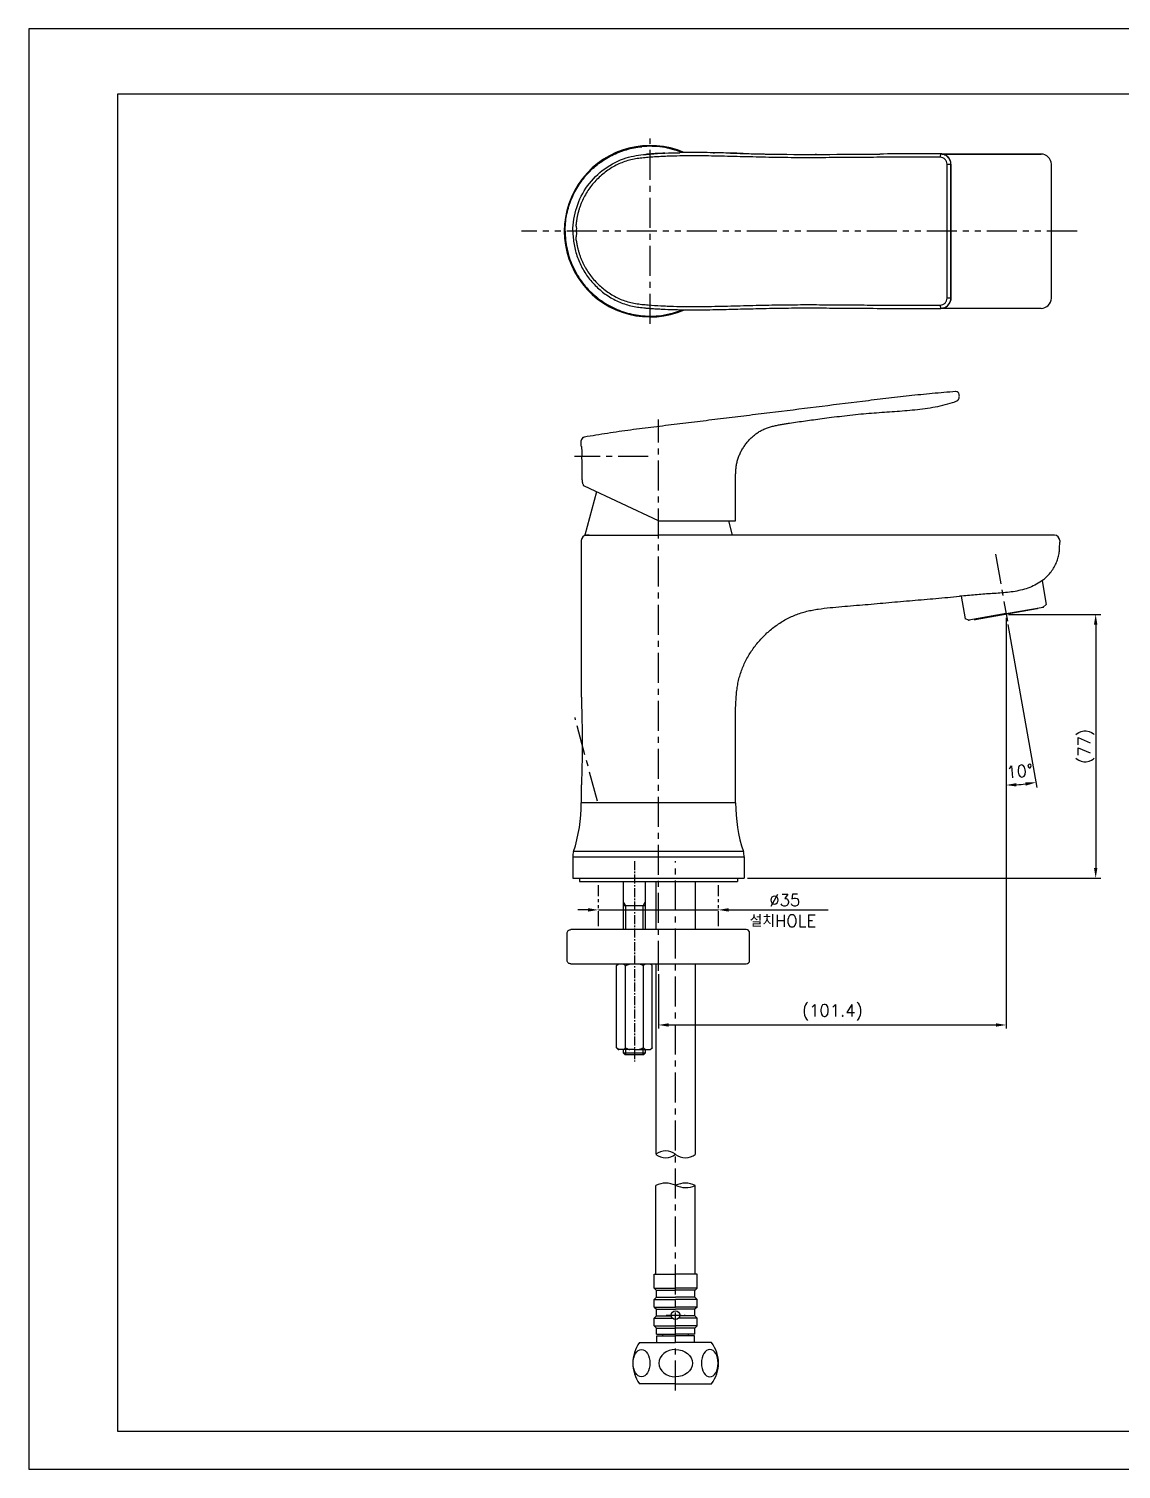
# Model space of a CAD drawing. Extents: x 39525 to 40119, y 15845 to 16265.
# Drawn here: x 39524.6 to 39843.2, y 15845 to 16265 of the extents above; entities that cross this region are included whole.
import ezdxf

# ---------------------------------------------------------------- set-up
doc = ezdxf.new("R2010")
doc.units = 0
doc.header["$LTSCALE"] = 7
doc.header["$MEASUREMENT"] = 0
for name, pattern in [('CENTER', [2, 1.25, -0.25, 0.25, -0.25]), ('CENTER2', [1.125, 0.75, -0.125, 0.125, -0.125]), ('PHANTOM', [2.5, 1.25, -0.25, 0.25, -0.25, 0.25, -0.25])]:
    doc.linetypes.add(name, pattern=pattern)
doc.layers.get('0').update_dxf_attribs({"color": 2, "linetype": 'CONTINUOUS'})
doc.layers.get('Defpoints').update_dxf_attribs({"linetype": 'CONTINUOUS'})
for name, color, linetype in [('08_ALL_FEATURES', 7, 'CONTINUOUS'), ('CENTER', 1, 'CENTER2'), ('CL', 1, 'CENTER'), ('D', 2, 'CONTINUOUS'), ('DIM', 2, 'CONTINUOUS'), ('DWG', 7, 'CONTINUOUS'), ('PH', 3, 'PHANTOM'), ('TXT', 4, 'CONTINUOUS')]:
    doc.layers.add(name, color=color, linetype=linetype)
doc.styles.add('GHS', font='romans', dxfattribs={"bigfont": 'ghs'})
doc.dimstyles.new('DIM_WS01', dxfattribs={"dimtxt": 3.5, "dimasz": 3, "dimexe": 1, "dimexo": 1, "dimgap": 1, "dimtad": 1, "dimdec": 4, "dimzin": 9, "dimdsep": 46, "dimtxsty": 'GHS', "dimcen": -2, "dimclrd": 256, "dimclre": 256, "dimclrt": 256, "dimadec": 4, "dimazin": 2, "dimtfac": 1, "dimtdec": 4, "dimtix": 1, "dimtmove": 0, "dimatfit": 1, "dimfxl": 0, "dimtolj": 1, "dimtzin": 0, "dimlwd": -1, "dimlwe": -1, "dimarcsym": 0})

# ---------------------------------------------------------------- blocks, each defined once
blk = doc.blocks.new('*D0')
at = {"layer": 'Defpoints', "color": 0}
for p in [(39809.62, 16094.28), (39708.24, 15990.35), (39809.62, 15974.54)]:
    blk.add_point(p, dxfattribs=at)
at = {"layer": 'DIM'}
for p, q in [((39809.62, 16093.28), (39809.62, 15973.54)), ((39708.24, 15989.35), (39708.24, 15973.54)), ((39711.24, 15974.54), (39806.62, 15974.54))]:
    blk.add_line(p, q, dxfattribs=at)
for points in [[(39711.24, 15975.04), (39711.24, 15974.04), (39708.24, 15974.54)], [(39806.62, 15975.04), (39806.62, 15974.04), (39809.62, 15974.54)]]:
    blk.add_solid(points, dxfattribs=at)
at = {"layer": 'DIM', "insert": (39758.93, 15978.21), "char_height": 3.5, "attachment_point": 5, "style": 'GHS'}
blk.add_mtext('\\A1;(101.4)', dxfattribs=at)

msp = doc.modelspace()

# ---------------------------------------------------------------- linework, layer by layer
at = {"color": 7, "linetype": 'Continuous'}
for p, q in [((39801.77162, 16228.49738), (39790.98739, 16228.49738)), ((39805.90817, 16228.49738), (39801.77162, 16228.49738)), ((39819.793, 16228.4974), (39805.90817, 16228.49738)), ((39822.793, 16186.49741), (39822.793, 16225.49739)), ((39794.97522, 16159.23297), (39794.87776, 16159.23094)), ((39795.94676, 16158.3075), (39795.94138, 16158.35136)), ((39794.72656, 16156.28939), (39794.77268, 16156.30507)), ((39685.73825, 16143.34962), (39685.73825, 16144.9409)), ((39686.65946, 16145.94236), (39686.56538, 16145.92585)), ((39686.65954, 16145.9419), (39686.56538, 16145.92585)), ((39708.23827, 16121.54959), (39730.73831, 16121.54962)), ((39685.73827, 16115.85015), (39685.73827, 16070.48681)), ((39688.07783, 16117.35015), (39687.23827, 16117.35015)), ((39823.73827, 16117.35015), (39708.23827, 16117.35015)), ((39825.23827, 16115.85015), (39825.23827, 16115.35991)), ((39685.73827, 16044.21349), (39685.73827, 16039.35015)), ((39683.23827, 16023.54009), (39683.23827, 16017.35015)), ((39683.23827, 16023.53855), (39685.73827, 16023.53762)), ((39733.23827, 16023.53855), (39733.23827, 16017.35015)), ((39683.23827, 16017.35015), (39708.23827, 16017.35015)), ((39685.23827, 16017.34955), (39685.23827, 16016.35033)), ((39685.23827, 16017.34955), (39685.98827, 16017.34955)), ((39685.23827, 16016.34955), (39731.23827, 16016.34955)), ((39704.3993, 16016.35016), (39704.3993, 16002.35019)), ((39708.23827, 16017.35015), (39733.23827, 16017.35015)), ((39731.23827, 16017.34955), (39731.23827, 16016.34955)), ((39701.2383, 16002.35019), (39682.67954, 16002.35019)), ((39733.83247, 16002.35019), (39701.2383, 16002.35019)), ((39681.64412, 15993.35019), (39681.64412, 16001.35019)), ((39734.83247, 15993.35019), (39734.83247, 16001.35019)), ((39682.67954, 15992.35019), (39701.2383, 15992.35019)), ((39701.2383, 15992.35019), (39733.83247, 15992.35019)), ((39704.3993, 15967.35019), (39704.3993, 15966.35014))]:
    msp.add_line(p, q, dxfattribs=at)
at = {"linetype": 'Continuous'}
msp.add_lwpolyline([(39524.64928, 15845.01461), (40118.64928, 15845.01461), (40118.64928, 16265.01461), (39524.64928, 16265.01461)], close=True, dxfattribs=at)
at = {"color": 7, "linetype": 'Continuous'}
msp.add_lwpolyline([(39686.53339, 16145.91971), (39686.4256, 16145.89077), (39686.30115, 16145.84031), (39686.285, 16145.83229)], dxfattribs=at)
for centre, radius, start, end in [((39705.793, 16205.9974), 25, 66.4646361, 293.584013), ((39705.78848, 16205.7604), 24.99041, 81.6318909, 95.5641763), ((39705.78069, 16205.95342), 24.80054, 67.7624838, 81.5492053), ((39819.793, 16225.4974), 3, 359.9999657, 90.0000562), ((39705.78883, 16206.02226), 24.78008, 275.6309903, 292.2880666), ((39819.793, 16186.49741), 3, 269.9999438, 0.0000167), ((39794.948, 16158.23292), 1.0004, 10.8268259, 88.44052), ((39794.95754, 16158.23413), 0.99079, 6.8428571, 10.8618271), ((39793.60912, 16159.50284), 3.40218, 289.9946895, 290.290266), ((39686.73921, 16144.94032), 1.00096, 100.0000813, 179.9668875), ((39687.23827, 16115.85015), 1.5, 90, 180), ((39823.73827, 16115.85015), 1.5, 0, 90), ((39639.48893, 16039.35016), 46.24933, 342.0299873, 359.9999412), ((39776.98766, 16039.35062), 46.24946, 180.000661, 197.9701029), ((39688.2692, 16023.53387), 5.03093, 162.0942073, 179.9291974), ((39728.20757, 16023.53339), 5.03086, 0.0586971, 17.9222873), ((39733.83247, 16001.35019), 1, 0, 90), ((39733.83247, 15993.35019), 1, 270, 0)]:
    msp.add_arc(centre, radius, start, end, dxfattribs=at)
for centre, start, end in [((39710.35962, 15933.13368), 52.0799529, 127.8063016), ((39710.35962, 15940.52397), 232.1936984, 307.9200471), ((39716.1133, 15940.52112), 232.1368256, 307.8631744)]:
    msp.add_arc(centre, 4.6841, start, end)
at = {"color": 2, "linetype": 'Continuous'}
for centre, radius, start, end in [((39710.38664, 15921.64048), 6.77475, 65.1070348, 115.3290204), ((39716.08995, 15921.64048), 6.77475, 64.6709796, 114.8929652), ((39716.13668, 15933.91935), 6.78385, 244.7070247, 294.8569201)]:
    msp.add_arc(centre, radius, start, end, dxfattribs=at)
at = {"color": 7, "linetype": 'Continuous'}
for points, knots in [([(39681.03668, 16205.99753), (39681.03761, 16207.51431), (39681.32194, 16210.55422), (39682.35916, 16214.22509), (39683.58046, 16217.00793), (39685.05415, 16219.66552), (39687.34619, 16222.71652), (39690.71747, 16225.80986), (39694.59892, 16228.23473), (39698.85711, 16229.90649), (39701.85571, 16230.48603), (39703.3654, 16230.633)], [0, 0, 0, 0, 0.124984295, 0.249965379, 0.31252305, 0.375079796, 0.500063288, 0.62504758, 0.750030491, 0.875012582, 1, 1, 1, 1]), ([(39681.03692, 16205.99707), (39681.03743, 16204.27966), (39681.39779, 16200.83511), (39682.7291, 16196.7181), (39684.28491, 16193.64739), (39685.68758, 16191.47668), (39687.30754, 16189.46326), (39689.1287, 16187.62988), (39691.13014, 16185.995), (39694.00844, 16184.10678), (39697.95499, 16182.32601), (39702.18806, 16181.39682), (39705.63303, 16181.20263), (39707.36102, 16181.27796), (39708.22028, 16181.36177)], [0, 0, 0, 0, 0.124841424, 0.249669691, 0.31217648, 0.37468197, 0.43718642, 0.499689674, 0.562192067, 0.624692344, 0.749534791, 0.874540562, 0.937242515, 1, 1, 1, 1]), ([(39794.8767, 16159.23039), (39792.6108, 16159.06774), (39788.08312, 16158.68356), (39781.30413, 16157.97961), (39774.53399, 16157.19592), (39765.51289, 16156.10308), (39754.24274, 16154.68655), (39742.96807, 16153.30655), (39733.94821, 16152.20359), (39727.18386, 16151.37195), (39720.41935, 16150.5416), (39713.65484, 16149.71116), (39706.89053, 16148.87972), (39700.12545, 16148.0525), (39693.38008, 16147.07526), (39688.89702, 16146.33489), (39686.65946, 16145.94236)], [0, 0, 0, 0, 0.062499328, 0.124999116, 0.187499203, 0.249999379, 0.374999784, 0.500000189, 0.562500397, 0.625000606, 0.687500814, 0.750001023, 0.812501232, 0.875001237, 0.937500542, 1, 1, 1, 1]), ([(39794.78892, 16156.31177), (39794.95797, 16156.37428), (39795.28777, 16156.52527), (39795.63661, 16156.82675), (39795.82557, 16157.13689), (39795.94894, 16157.47803), (39795.97404, 16157.75182), (39795.9727, 16157.93197)], [0, 0, 0, 0, 0.250011848, 0.499546699, 0.624869981, 0.750106094, 1, 1, 1, 1]), ([(39730.73831, 16121.54962), (39730.73831, 16122.55468), (39730.73511, 16124.59555), (39730.73971, 16127.15484), (39730.74508, 16129.19403), (39730.74503, 16130.62697), (39730.735, 16131.93008), (39730.72294, 16133.12564), (39730.72222, 16134.28093), (39730.74382, 16135.44561), (39730.81469, 16136.63037), (39730.96453, 16137.81533), (39731.21861, 16138.97855), (39731.57285, 16140.10968), (39732.0278, 16141.20297), (39732.57716, 16142.25369), (39733.20814, 16143.25966), (39733.90802, 16144.21958), (39734.67418, 16145.12665), (39735.50966, 16145.96948), (39736.41526, 16146.73619), (39737.38622, 16147.41776), (39738.41636, 16148.00535), (39739.49919, 16148.48881), (39740.61865, 16148.88113), (39741.76248, 16149.19733), (39742.92112, 16149.45296), (39744.08737, 16149.66616), (39745.25664, 16149.85725), (39746.81966, 16150.10044), (39748.77649, 16150.38483), (39751.1139, 16150.71204), (39753.49756, 16151.04291), (39756.03014, 16151.38644), (39758.79612, 16151.74731), (39761.77423, 16152.11382), (39764.87086, 16152.46416), (39767.99287, 16152.77792), (39771.07801, 16153.03197), (39774.10264, 16153.24401), (39778.06819, 16153.51156), (39783.02032, 16153.89681), (39788.94484, 16154.66631), (39792.84008, 16155.63305), (39794.72514, 16156.2889)], [0, 0, 0, 0, 0.034905667, 0.070879546, 0.088884292, 0.105727128, 0.120645475, 0.134142463, 0.14725091, 0.160767983, 0.174593456, 0.188452891, 0.202204787, 0.215888073, 0.229564059, 0.243274818, 0.257018718, 0.270768741, 0.284500568, 0.298216436, 0.31193646, 0.325655435, 0.339359678, 0.35305817, 0.366781126, 0.38051931, 0.394248697, 0.407975149, 0.421689824, 0.435395473, 0.462911517, 0.490363355, 0.51736576, 0.546489821, 0.579124977, 0.614242227, 0.650698736, 0.687355069, 0.723211375, 0.758203661, 0.792657392, 0.861251112, 0.930682552, 1, 1, 1, 1]), ([(39685.73825, 16143.34962), (39685.73818, 16143.34506), (39685.74225, 16143.32715), (39685.746, 16143.28671), (39685.75562, 16143.21998), (39685.76695, 16143.12735), (39685.78143, 16143.00979), (39685.80498, 16142.80654), (39685.83727, 16142.49992), (39685.87442, 16142.07676), (39685.90712, 16141.59136), (39685.93064, 16141.06101), (39685.93786, 16140.69428), (39685.93919, 16140.50662)], [0, 0, 0, 0, 0.004798482, 0.019109998, 0.042808869, 0.075648958, 0.117307832, 0.167392805, 0.290881485, 0.441618089, 0.614206297, 0.802600322, 1, 1, 1, 1]), ([(39824.33722, 16109.49879), (39824.4367, 16109.72681), (39824.61839, 16110.19089), (39824.83619, 16110.90579), (39824.99438, 16111.63623), (39825.09539, 16112.37647), (39825.15831, 16113.12087), (39825.20235, 16113.86676), (39825.23142, 16114.61319), (39825.23827, 16115.11103), (39825.23827, 16115.35991)], [0, 0, 0, 0, 0.124930867, 0.249990253, 0.374917975, 0.49981482, 0.624899865, 0.750003453, 0.875016002, 1, 1, 1, 1]), ([(39820.52566, 16104.39577), (39821.3512, 16105.06641), (39822.83277, 16106.64292), (39823.90746, 16108.5138), (39824.33708, 16109.49846)], [0, 0, 0, 0, 0.497500779, 1, 1, 1, 1]), ([(39820.52565, 16104.39585), (39820.4647, 16104.34631), (39819.83257, 16103.84246), (39818.53086, 16103.00019), (39816.51619, 16102.08633), (39814.39512, 16101.41562), (39812.21626, 16100.94768), (39810.01225, 16100.64261), (39807.8005, 16100.44983), (39805.58543, 16100.31648), (39803.36982, 16100.1884), (39801.15709, 16100.01799), (39798.94679, 16099.82159), (39797.35708, 16099.66996), (39796.5037, 16099.58826), (39796.38663, 16099.57706), (39796.2565, 16099.5646), (39796.12638, 16099.55215), (39795.99625, 16099.53971)], [0.0452517555, 0.0452517555, 0.0452517555, 0.0452517555, 0.0469109045, 0.0623265811, 0.0778555314, 0.0935331782, 0.1092504935, 0.1248982934, 0.1405258319, 0.156159281, 0.1717949737, 0.1874270324, 0.2030584347, 0.2186905055, 0.2211758938, 0.2211758938, 0.2211758938, 0.2239385043, 0.2239385043, 0.2239385043, 0.2239385043]), ([(39730.73827, 16039.35006), (39730.73827, 16040.49776), (39730.73707, 16042.79317), (39730.73546, 16046.23633), (39730.73973, 16049.67961), (39730.74809, 16053.123), (39730.74657, 16055.99257), (39730.73312, 16058.28824), (39730.71364, 16060.58443), (39730.69518, 16063.45674), (39730.72734, 16066.90486), (39730.84471, 16069.77679), (39731.07031, 16072.06023), (39731.32317, 16073.75619), (39731.67854, 16075.43205), (39732.15494, 16077.07899), (39732.74628, 16078.69183), (39733.6787, 16080.7902), (39735.09531, 16083.29705), (39737.1432, 16086.07821), (39739.50811, 16088.59665), (39742.15753, 16090.81625), (39744.57455, 16092.38735), (39746.61415, 16093.44898), (39748.18957, 16094.13958), (39749.8062, 16094.71676), (39751.45857, 16095.17608), (39753.13641, 16095.53799), (39755.40079, 16095.91685), (39758.25599, 16096.2429), (39761.6876, 16096.56091), (39765.11961, 16096.842), (39769.69529, 16097.21459), (39775.41211, 16097.72797), (39781.1301, 16098.23468), (39785.70498, 16098.62953), (39789.13637, 16098.92042), (39792.56738, 16099.21765), (39794.85347, 16099.43048), (39795.99625, 16099.53971)], [0, 0, 0, 0, 0.031252232, 0.062504621, 0.093758459, 0.125013932, 0.156269632, 0.17189741, 0.187526445, 0.218798276, 0.250110484, 0.281424013, 0.297022413, 0.312571014, 0.3280933, 0.343635042, 0.359215318, 0.374833191, 0.406123463, 0.437402816, 0.468666677, 0.499970821, 0.531302726, 0.54694312, 0.562544783, 0.578105048, 0.59364505, 0.60921092, 0.624823268, 0.656143768, 0.687432217, 0.718671236, 0.749909304, 0.812442196, 0.874966791, 0.906222669, 0.937480471, 0.968739822, 1, 1, 1, 1]), ([(39685.73827, 16070.48674), (39685.73758, 16070.48933), (39685.73978, 16070.46638), (39685.73882, 16070.45534), (39685.74098, 16070.41282), (39685.74222, 16070.36747), (39685.7443, 16070.30903), (39685.74731, 16070.21838), (39685.75158, 16070.09139), (39685.757, 16069.92775), (39685.76277, 16069.75216), (39685.76874, 16069.56828), (39685.77697, 16069.31219), (39685.78737, 16068.98275), (39685.79977, 16068.57933), (39685.81209, 16068.16773), (39685.82834, 16067.60864), (39685.84796, 16066.90114), (39685.87015, 16066.04474), (39685.89089, 16065.18088), (39685.91005, 16064.31179), (39685.92752, 16063.43884), (39685.94847, 16062.26961), (39685.96999, 16060.80346), (39685.98778, 16059.04027), (39685.99701, 16057.2738), (39685.9971, 16055.50632), (39685.9875, 16053.74029), (39685.97097, 16052.27087), (39685.95234, 16051.09867), (39685.93566, 16050.22368), (39685.91623, 16049.35319), (39685.89405, 16048.48921), (39685.8692, 16047.63501), (39685.84628, 16046.93152), (39685.82679, 16046.37828), (39685.81185, 16045.97421), (39685.79665, 16045.58171), (39685.78381, 16045.26412), (39685.77366, 16045.02043), (39685.76637, 16044.8488), (39685.75942, 16044.68797), (39685.75301, 16044.54176), (39685.74806, 16044.43121), (39685.74465, 16044.3542), (39685.74241, 16044.30721), (39685.74101, 16044.26912), (39685.73897, 16044.24081), (39685.73956, 16044.22357), (39685.73775, 16044.21551), (39685.73827, 16044.21356)], [0, 0, 0, 0, 0.000305846, 0.001189188, 0.002593942, 0.004445918, 0.006661237, 0.009166336, 0.014842172, 0.021141189, 0.027866351, 0.034894316, 0.042143857, 0.057115982, 0.072520548, 0.08821728, 0.104123434, 0.13637102, 0.169012721, 0.201918739, 0.235013319, 0.268248157, 0.301590388, 0.368508084, 0.435634288, 0.502878007, 0.570161238, 0.637399832, 0.704481773, 0.737912842, 0.771229432, 0.804384596, 0.837308316, 0.869889444, 0.901937127, 0.917658024, 0.933083791, 0.948095379, 0.962496608, 0.969367904, 0.975937963, 0.982107482, 0.987744086, 0.992644698, 0.994740185, 0.996544709, 0.998011988, 0.999097617, 0.999769392, 1, 1, 1, 1]), ([(39681.64412, 16001.35019), (39681.64412, 16001.48252), (39681.70016, 16001.75034), (39681.93573, 16002.08286), (39682.27956, 16002.30028), (39682.54709, 16002.35019), (39682.67954, 16002.35019)], [0, 0, 0, 0, 0.249892402, 0.499840444, 0.749880531, 1, 1, 1, 1]), ([(39682.67954, 15992.35019), (39682.54709, 15992.35019), (39682.27957, 15992.40011), (39681.93573, 15992.61752), (39681.70016, 15992.95004), (39681.64412, 15993.21786), (39681.64412, 15993.35019)], [0, 0, 0, 0, 0.25011585, 0.500153518, 0.750103711, 1, 1, 1, 1])]:
    msp.add_open_spline(points, degree=3, knots=knots, dxfattribs=at)
for points in [[(39790.9874, 16228.49738), (39800.58927, 16228.49737), (39810.19113, 16228.49739), (39819.793, 16228.4974)], [(39819.793, 16183.49741), (39810.15365, 16183.49742), (39800.5143, 16183.49743), (39790.87495, 16183.49743)], [(39795.9727, 16157.93197), (39795.97177, 16158.05689), (39795.96224, 16158.18187), (39795.94696, 16158.30585)]]:
    msp.add_open_spline(points, degree=3, dxfattribs=at)
at = {"layer": '08_ALL_FEATURES', "color": 0, "linetype": 'Continuous'}
for p, q in [((39720.66624, 16228.92568), (39720.5907, 16228.92626)), ((39724.57155, 16228.8721), (39724.20602, 16228.87885)), ((39724.20603, 16228.87885), (39724.57155, 16228.8721)), ((39704.61291, 16228.40676), (39704.56972, 16228.4029)), ((39705.13709, 16228.45156), (39705.05719, 16228.44497)), ((39737.48406, 16228.54485), (39737.92487, 16228.53458)), ((39754.36408, 16228.39018), (39753.91422, 16228.38928)), ((39790.52599, 16228.53092), (39790.5407, 16228.5309)), ((39791.67917, 16228.3017), (39791.69152, 16228.29948)), ((39791.69152, 16228.29948), (39791.69168, 16228.29941)), ((39793.50027, 16225.53112), (39793.51078, 16225.53112)), ((39793.52886, 16225.52925), (39793.51073, 16225.53112)), ((39793.52096, 16186.47524), (39793.52886, 16225.52925)), ((39793.50712, 16220.64919), (39793.52822, 16220.64651)), ((39684.11989, 16206.00273), (39683.29296, 16206.00272)), ((39704.53646, 16183.60567), (39704.58006, 16183.60175)), ((39717.31182, 16183.07268), (39717.47593, 16183.07204)), ((39720.65099, 16183.08177), (39720.69615, 16183.08218)), ((39720.65101, 16183.07984), (39720.69616, 16183.0802)), ((39790.52696, 16183.47509), (39790.5276, 16183.47509)), ((39793.52096, 16186.47529), (39793.50128, 16186.4749))]:
    msp.add_line(p, q, dxfattribs=at)
at = {"layer": '08_ALL_FEATURES', "color": 7, "linetype": 'Continuous'}
msp.add_line((39708.23827, 16121.54961), (39686.64513, 16131.6186), dxfattribs=at)
at = {"layer": '08_ALL_FEATURES', "color": 0, "linetype": 'Continuous'}
for points in [[(39791.69152, 16228.29948), (39791.4065, 16228.40188), (39790.88718, 16228.51038), (39790.54077, 16228.5309)], [(39793.52886, 16225.5292), (39793.47678, 16226.09054), (39793.22935, 16226.84284), (39792.79406, 16227.50319), (39792.20323, 16228.02417), (39791.69168, 16228.29941)], [(39790.5276, 16183.47509), (39791.21443, 16183.55561), (39791.87537, 16183.79643), (39792.46961, 16184.19131), (39792.94361, 16184.70136), (39793.29128, 16185.32253), (39793.48513, 16186.00818), (39793.52096, 16186.47529)]]:
    msp.add_lwpolyline(points, dxfattribs=at)
for centre, radius, start, end in [((39718.63774, 15998.53346), 230.40107, 89.5143342, 91.0475136), ((39717.86067, 15883.04038), 345.89668, 88.9488697, 89.535267), ((39714.94852, 15721.96309), 507.00035, 88.6887962, 88.9124428), ((39708.75081, 15453.84355), 775.1915, 88.48703746, 88.68430582), ((39710.99966, 16156.74084), 71.94996, 94.7375495, 95.0926461), ((39715.18675, 16104.6487), 124.21008, 93.6369364, 94.6407926), ((39716.12977, 16090.81089), 138.07986, 93.4954837, 93.6632166), ((39716.60606, 16082.68631), 146.21836, 92.5354923, 93.4876647), ((39757.13551, 17055.84439), 827.53291, 268.48890792, 268.63926747), ((39786.01665, 13565.26704), 2663.26806, 89.90298903, 90.28489822), ((39790.53851, 16225.59493), 2.93597, 82.7959078, 89.9571536), ((39790.53344, 16225.55584), 2.97539, 73.9460683, 82.7936246), ((39790.51637, 16225.58023), 2.95275, 74.6169624, 76.0784083), ((39790.50288, 16225.53468), 3.00025, 66.7291488, 74.5993711), ((39790.53712, 16225.56858), 2.96212, 67.3220919, 73.946179), ((39790.52871, 16225.55344), 2.97921, 54.3616256, 67.285196), ((39790.4911, 16225.5065), 3.03079, 60.3677926, 66.7349752), ((39790.49342, 16225.51077), 3.02592, 59.8278643, 60.3660331), ((39790.53588, 16225.56483), 2.96578, 49.3907958, 54.3459118), ((34027.67695, 16205.98774), 5764.75448, 359.806022452, 0.194281065), ((39790.58402, 16225.62308), 2.88128, 44.546036, 45.3971551), ((39711.49043, 16260.92921), 77.63563, 264.8933227, 265.5043666), ((39715.97729, 16318.0239), 134.90635, 265.505306, 267.5431869), ((39718.26152, 16444.96915), 261.89828, 269.8281354, 270.5227552), ((39718.58988, 16440.59231), 257.52072, 269.7521595, 270.4585844), ((39716.62116, 16592.10169), 409.03982, 270.5708083, 271.0465393), ((39717.87421, 16527.49059), 344.42196, 270.469447, 271.0344332), ((39707.12658, 17070.72727), 887.75928, 271.09501683, 271.49477523), ((39711.57258, 16852.16907), 669.16143, 271.07202929, 271.60238417), ((39790.50174, 16186.51202), 3.0388, 284.5091711, 288.022831), ((39790.51479, 16186.47612), 3.00063, 287.998011, 299.1233948), ((39790.55507, 16186.39824), 2.913, 299.1767403, 302.8763322), ((39790.52277, 16186.44495), 2.96976, 302.9104914, 314.4585766), ((39790.50887, 16186.45953), 2.9899, 314.4530462, 317.1023775), ((39790.51242, 16186.45601), 2.98491, 317.1054554, 329.7017841), ((39790.54039, 16186.43749), 2.95141, 329.738241, 331.5970063), ((39790.45042, 16186.48253), 3.05198, 331.6568328, 345.0314706), ((39790.43752, 16186.48682), 3.06555, 345.0162665, 345.718741)]:
    msp.add_arc(centre, radius, start, end, dxfattribs=at)
for points, knots in [([(39704.61301, 16228.40678), (39705.00594, 16228.44184), (39708.27656, 16228.70377), (39711.54773, 16228.84073), (39714.42565, 16228.89603)], [0, 0, 0, 0, 0.120304824, 1, 1, 1, 1]), ([(39683.29295, 16206.00272), (39683.29295, 16206.00281), (39683.29295, 16208.35773), (39684.03864, 16213.06753), (39687.28699, 16219.45204), (39692.34826, 16224.48597), (39698.37186, 16227.65322), (39702.65375, 16228.23196), (39704.61301, 16228.40678)], [0, 0, 0, 0, 0.00000785, 0.206919153, 0.413830456, 0.62074176, 0.827653063, 1, 1, 1, 1]), ([(39790.40669, 16227.54314), (39787.93719, 16227.55414), (39782.99861, 16227.57171), (39775.59114, 16227.56441), (39768.18456, 16227.52348), (39760.77847, 16227.46406), (39753.37243, 16227.41227), (39745.96603, 16227.42973), (39738.56087, 16227.56443), (39732.39105, 16227.72107), (39727.45512, 16227.84541), (39723.75287, 16227.92628), (39720.05006, 16227.97783), (39716.3468, 16227.9803), (39713.26105, 16227.92709), (39710.79366, 16227.84132), (39708.94416, 16227.75201), (39707.09578, 16227.64248), (39705.24875, 16227.51288), (39703.40424, 16227.34842), (39701.56803, 16227.10194), (39699.75245, 16226.72459), (39697.98067, 16226.17202), (39696.27357, 16225.44191), (39694.64376, 16224.55141), (39693.09617, 16223.52347), (39691.63654, 16222.37236), (39690.27634, 16221.10348), (39689.02847, 16219.72234), (39687.90489, 16218.2369), (39686.91404, 16216.65863), (39686.206, 16215.27562), (39685.77309, 16214.27866), (39685.54564, 16213.70059), (39685.38177, 16213.26437), (39685.22926, 16212.82395), (39685.08929, 16212.37939), (39684.9527, 16211.93376), (39684.84683, 16211.55997), (39684.77116, 16211.25852), (39684.71927, 16211.03127), (39684.66683, 16210.80414), (39684.59272, 16210.50236), (39684.50484, 16210.12359), (39684.438, 16209.6619), (39684.37294, 16209.27884), (39684.32878, 16208.9711), (39684.29853, 16208.73992), (39684.26906, 16208.50862), (39684.24457, 16208.27673), (39684.2241, 16208.04445), (39684.19901, 16207.85171), (39684.1834, 16207.69707), (39684.1778, 16207.58037), (39684.19347, 16207.46415), (39684.22735, 16207.35262), (39684.25999, 16207.24084), (39684.29651, 16207.08972), (39684.31633, 16206.89577), (39684.31792, 16206.66256), (39684.29889, 16206.42975), (39684.24151, 16206.20262), (39684.16603, 16206.06476), (39684.11989, 16206.00273)], [0, 0, 0, 0, 0.062453575, 0.124895777, 0.187332169, 0.2497662, 0.312199795, 0.374633279, 0.437066205, 0.49949981, 0.53071696, 0.561933942, 0.593150621, 0.62436732, 0.655584752, 0.671193841, 0.686802933, 0.702411552, 0.718019892, 0.7336278, 0.74923706, 0.764849062, 0.780466221, 0.796091301, 0.811725954, 0.827370052, 0.8430231, 0.858685384, 0.874357289, 0.890038307, 0.905728114, 0.921426138, 0.92927943, 0.933207111, 0.937135305, 0.941063425, 0.944992343, 0.948921317, 0.952850779, 0.954815634, 0.956780667, 0.958745617, 0.960710432, 0.964640395, 0.968571171, 0.972501888, 0.974467279, 0.976432786, 0.978398302, 0.980363821, 0.982329435, 0.984294982, 0.985277615, 0.986261158, 0.987241962, 0.988224479, 0.98920579, 0.990187817, 0.992151808, 0.994117444, 0.99608258, 0.998044953, 1, 1, 1, 1]), ([(39737.92487, 16228.53458), (39738.40946, 16228.52346), (39750.02684, 16228.27101), (39761.64238, 16228.44067), (39772.77384, 16228.50218)], [0, 0, 0, 0, 0.041712149, 1, 1, 1, 1]), ([(39790.45773, 16228.34933), (39790.43705, 16228.22791), (39790.41478, 16227.95871), (39790.40699, 16227.68941), (39790.40669, 16227.54314)], [0, 0, 0, 0, 0.457144064, 1, 1, 1, 1]), ([(39792.3983, 16225.53509), (39792.39916, 16225.79531), (39792.29015, 16226.32058), (39791.85001, 16226.98771), (39791.18807, 16227.43297), (39790.66524, 16227.54374), (39790.40669, 16227.54314)], [0, 0, 0, 0, 0.250498317, 0.501162994, 0.751114372, 1, 1, 1, 1]), ([(39790.48967, 16228.48295), (39790.4866, 16228.47469), (39790.47264, 16228.43099), (39790.46395, 16228.38583), (39790.45773, 16228.34933)], [0, 0, 0, 0, 0.192224427, 1, 1, 1, 1]), ([(39790.52599, 16228.53077), (39790.51889, 16228.53078), (39790.50129, 16228.51443), (39790.49438, 16228.49567), (39790.48967, 16228.48295)], [0, 0, 0, 0, 0.343581595, 1, 1, 1, 1]), ([(39792.3983, 16225.53509), (39792.52193, 16225.5351), (39792.76526, 16225.53486), (39793.09485, 16225.53442), (39793.33852, 16225.53265), (39793.46254, 16225.53239), (39793.50027, 16225.53112)], [0, 0, 0, 0, 0.336581111, 0.662443064, 0.8972301, 1, 1, 1, 1]), ([(39793.51078, 16225.53112), (39793.51134, 16225.96046), (39793.32618, 16226.82855), (39792.79129, 16227.53772), (39792.46629, 16227.81635)], [0, 0, 0, 0, 0.500729579, 1, 1, 1, 1]), ([(39793.50027, 16225.53112), (39793.50302, 16225.91908), (39793.34542, 16226.70139), (39792.90917, 16227.3682), (39792.63747, 16227.64424)], [0, 0, 0, 0, 0.500413824, 1, 1, 1, 1]), ([(39793.50168, 16186.47491), (39793.50077, 16189.32281), (39793.50201, 16195.01856), (39793.5009, 16206.41), (39793.50296, 16214.95353), (39793.50678, 16220.64921)], [0, 0, 0, 0, 0.250003887, 0.500003273, 1, 1, 1, 1]), ([(39683.29296, 16206.00272), (39683.29355, 16205.67883), (39683.30884, 16205.02962), (39683.39364, 16203.73251), (39683.60297, 16202.1182), (39684.022, 16200.21131), (39684.79823, 16197.731), (39686.16532, 16194.77156), (39688.39186, 16191.56385), (39690.68125, 16189.25427), (39692.71803, 16187.65976), (39694.33712, 16186.58875), (39696.04936, 16185.66236), (39697.84704, 16184.90387), (39699.70853, 16184.32845), (39701.60226, 16183.94599), (39703.49224, 16183.69589), (39704.75964, 16183.58405), (39705.39438, 16183.53454), (39705.40518, 16183.5337)], [0, 0, 0, 0, 0.027824387, 0.055765916, 0.111642443, 0.167476268, 0.223267835, 0.334677941, 0.445998574, 0.557071727, 0.612551586, 0.668020883, 0.723638148, 0.779549906, 0.835366871, 0.89071726, 0.94530851, 0.999069422, 1, 1, 1, 1]), ([(39684.11989, 16206.00273), (39684.21016, 16205.87709), (39684.29641, 16205.65032), (39684.32322, 16205.34079), (39684.31511, 16205.10681), (39684.28727, 16204.875), (39684.2301, 16204.56932), (39684.16059, 16204.26609), (39684.12336, 16203.95658), (39684.1268, 16203.72237), (39684.16345, 16203.49076), (39684.23466, 16203.26834), (39684.3101, 16203.04784), (39684.35663, 16202.8189), (39684.38793, 16202.58773), (39684.42104, 16202.35657), (39684.46027, 16202.12663), (39684.52031, 16201.82167), (39684.6112, 16201.44386), (39684.71397, 16200.98914), (39684.82075, 16200.53521), (39684.94941, 16200.08702), (39685.08435, 16199.64084), (39685.22421, 16199.19617), (39685.42742, 16198.60889), (39685.70755, 16197.88437), (39686.07487, 16197.0278), (39686.48263, 16196.18989), (39687.07209, 16195.09704), (39687.89622, 16193.78055), (39689.01913, 16192.29445), (39690.26617, 16190.91228), (39691.62564, 16189.6424), (39693.08513, 16188.49019), (39695.14554, 16187.11937), (39697.37986, 16186.01953), (39699.7435, 16185.28648), (39701.55902, 16184.9036), (39703.39643, 16184.65888), (39705.85581, 16184.43536), (39708.3208, 16184.28586), (39710.78685, 16184.16626), (39713.25435, 16184.0772), (39716.34042, 16184.02563), (39720.04397, 16184.02782), (39723.7471, 16184.07937), (39727.44967, 16184.1604), (39732.38605, 16184.28393), (39737.32239, 16184.40943), (39742.2593, 16184.5095), (39747.19676, 16184.57831), (39753.36932, 16184.59418), (39760.77601, 16184.54086), (39768.18274, 16184.4832), (39775.58995, 16184.44128), (39782.99807, 16184.43468), (39787.93708, 16184.45234), (39790.40681, 16184.46287)], [0, 0, 0, 0, 0.003911932, 0.005881389, 0.007852174, 0.009817755, 0.011780847, 0.01571351, 0.017679017, 0.019647791, 0.021617661, 0.023582958, 0.02554543, 0.027506315, 0.029476167, 0.031445482, 0.033410569, 0.035374066, 0.039303706, 0.043234693, 0.047163509, 0.051092666, 0.055022654, 0.058951231, 0.06287904, 0.070734866, 0.078588037, 0.086439888, 0.094289597, 0.109979183, 0.125659783, 0.141331097, 0.15699326, 0.172646878, 0.188293252, 0.219531876, 0.235157569, 0.250779082, 0.266390223, 0.282003771, 0.313218113, 0.328826819, 0.344435396, 0.375651732, 0.406867429, 0.438082949, 0.469299001, 0.50051517, 0.562946954, 0.594162723, 0.625378474, 0.687810353, 0.750241875, 0.812673671, 0.875108002, 0.937548278, 1, 1, 1, 1]), ([(39705.40518, 16183.5337), (39706.0145, 16183.48627), (39707.24405, 16183.40251), (39709.71286, 16183.25343), (39712.81216, 16183.12904), (39715.55226, 16183.08282), (39717.05167, 16183.07378), (39717.31182, 16183.07268)], [0, 0, 0, 0, 0.153834623, 0.310215267, 0.622567888, 0.934516775, 1, 1, 1, 1]), ([(39730.28448, 16183.27008), (39730.64391, 16183.27915), (39733.00791, 16183.33911), (39735.37189, 16183.39892), (39737.37656, 16183.44497)], [0, 0, 0, 0, 0.152043092, 1, 1, 1, 1]), ([(39737.37626, 16183.45832), (39738.04375, 16183.47421), (39749.90759, 16183.73887), (39767.62331, 16183.47668), (39784.67273, 16183.46801), (39790.52696, 16183.47472)], [0, 0, 0, 0, 0.037671719, 0.669569031, 1, 1, 1, 1]), ([(39737.37656, 16183.44497), (39737.83543, 16183.45552), (39740.7556, 16183.52105), (39746.13861, 16183.61956), (39753.52831, 16183.63622), (39763.38906, 16183.56717), (39775.72224, 16183.46821), (39785.59114, 16183.46987), (39790.52652, 16183.47524)], [0, 0, 0, 0, 0.025906197, 0.164861572, 0.303870454, 0.44298315, 0.721436796, 1, 1, 1, 1]), ([(39790.4068, 16184.46287), (39790.66528, 16184.46226), (39791.18837, 16184.57253), (39791.84863, 16185.01968), (39792.29074, 16185.68517), (39792.39926, 16186.21073), (39792.39839, 16186.47093)], [0, 0, 0, 0, 0.248850365, 0.498819337, 0.749493016, 1, 1, 1, 1]), ([(39790.4068, 16184.46287), (39790.40712, 16184.33643), (39790.41167, 16184.15266), (39790.42647, 16183.91947), (39790.44113, 16183.7714), (39790.45763, 16183.65093), (39790.47829, 16183.55908), (39790.49517, 16183.50414), (39790.51702, 16183.47502), (39790.52696, 16183.47503)], [0, 0, 0, 0, 0.376366835, 0.546828057, 0.695772104, 0.818469141, 0.910700624, 0.97039324, 1, 1, 1, 1]), ([(39791.26307, 16183.57013), (39791.20273, 16183.55451), (39790.96102, 16183.49983), (39790.71241, 16183.4751), (39790.52696, 16183.47503)], [0, 0, 0, 0, 0.251542124, 1, 1, 1, 1]), ([(39793.50128, 16186.4749), (39793.46106, 16186.47355), (39793.33717, 16186.47337), (39793.09831, 16186.47162), (39792.77091, 16186.47117), (39792.52715, 16186.47092), (39792.39839, 16186.47093)], [0, 0, 0, 0, 0.10946658, 0.336934622, 0.649775612, 1, 1, 1, 1]), ([(39793.50128, 16186.4749), (39793.50155, 16186.41256), (39793.49434, 16186.16217), (39793.45472, 16185.91286), (39793.40833, 16185.7306)], [0, 0, 0, 0, 0.248946597, 1, 1, 1, 1])]:
    msp.add_open_spline(points, degree=3, knots=knots, dxfattribs=at)
for points in [[(39729.21828, 16228.7648), (39730.47369, 16228.73186), (39731.72911, 16228.6968), (39732.98452, 16228.66222)], [(39732.98452, 16228.66222), (39731.72911, 16228.6968), (39730.47369, 16228.73186), (39729.21828, 16228.7648)], [(39732.98452, 16228.66222), (39733.76071, 16228.64084), (39734.5369, 16228.61965), (39735.31308, 16228.59927)], [(39791.22678, 16228.44624), (39791.00429, 16228.50139), (39790.77355, 16228.53066), (39790.54433, 16228.53082)], [(39792.60722, 16227.67452), (39792.43024, 16227.84907), (39792.22915, 16228.00181), (39792.01425, 16228.12674)], [(39793.50072, 16225.53111), (39793.4945, 16212.51237), (39793.49453, 16199.49362), (39793.50083, 16186.47488)], [(39793.50712, 16220.64919), (39793.5082, 16222.2765), (39793.50874, 16223.90381), (39793.51078, 16225.53112)]]:
    msp.add_open_spline(points, degree=3, dxfattribs=at)
at = {"layer": '08_ALL_FEATURES', "color": 7, "linetype": 'Continuous'}
msp.add_open_spline([(39685.97927, 16135.08222), (39685.96529, 16136.89035), (39685.95193, 16138.69849), (39685.93919, 16140.50662)], degree=3, dxfattribs=at)
msp.add_open_spline([(39686.64513, 16131.6186), (39686.5798, 16131.64907), (39686.45389, 16131.7712), (39686.32225, 16132.03126), (39686.21303, 16132.38172), (39686.12748, 16132.81346), (39686.06279, 16133.31439), (39686.0005, 16134.07764), (39685.98242, 16134.67375), (39685.97927, 16135.08222)], degree=3, knots=[0, 0, 0, 0, 0.059901193, 0.13944286, 0.241126499, 0.363827163, 0.504827396, 0.660581065, 1, 1, 1, 1], dxfattribs=at)
at = {"layer": 'CENTER', "linetype": 'CENTER'}
for p, q in [((39705.79301, 16179.00398), (39705.79301, 16233.00398)), ((39708.23827, 15990.35019), (39708.23827, 16151.06075)), ((39690.43562, 16039.81941), (39683.9124, 16064.16438))]:
    msp.add_line(p, q, dxfattribs=at)
at = {"layer": 'CENTER', "ltscale": 0.5}
msp.add_line((39701.2383, 16022.35015), (39701.2383, 15963.85014), dxfattribs=at)
at = {"layer": 'CL'}
for p, q in [((39705.23524, 16140.34962), (39683.73524, 16140.34962)), ((39806.5251, 16111.81226), (39809.96333, 16092.31307)), ((39713.2383, 15867.92319), (39713.2383, 16022.35015))]:
    msp.add_line(p, q, dxfattribs=at)
at = {"layer": 'CL', "ltscale": 0.5}
msp.add_line((39710.4883, 15889.92319), (39715.9883, 15889.92319), dxfattribs=at)
at = {"layer": 'D'}
for p, q in [((39687.73078, 16008.10017), (39684.73078, 16008.10017)), ((39690.73094, 16008.10017), (39725.73078, 16008.10017)), ((39698.7383, 16009.24573), (39698.0773, 16010.39061)), ((39698.7383, 16002.35019), (39698.7383, 16009.24573)), ((39703.7383, 16009.24573), (39704.3993, 16010.39061)), ((39703.7383, 16002.35019), (39703.7383, 16009.24573)), ((39728.73078, 16008.10017), (39757.69377, 16008.10017)), ((39698.7383, 15965.85014), (39698.7383, 15967.35019)), ((39703.7383, 15965.85014), (39703.7383, 15967.35019))]:
    msp.add_line(p, q, dxfattribs=at)
for p in [(39820.41419, 16096.38978), (39798.74842, 16092.56952)]:
    msp.add_point(p, dxfattribs=at)
for points in [[(39687.73078, 16008.60017), (39687.73078, 16007.60017), (39690.73078, 16008.10017)], [(39728.73078, 16008.60017), (39728.73078, 16007.60017), (39725.73078, 16008.10017)]]:
    msp.add_solid(points, dxfattribs=at)
at = {"layer": 'Defpoints', "color": 0, "linetype": 'ByBlock'}
for p in [(39819.47863, 16096.22481), (39797.66336, 16092.96445), (39797.66336, 16092.96445), (39798.74842, 16092.56952), (39798.74842, 16092.56952), (39798.74842, 16092.56952), (39798.74842, 16092.56952), (39798.74842, 16092.56952), (39799.68399, 16092.73448)]:
    msp.add_point(p, dxfattribs=at)
at = {"layer": 'DIM', "lineweight": 25}
for p, q in [((39810.13698, 16091.31), (39818.51955, 16043.77011)), ((39810.33374, 16094.26442), (39837.21954, 16094.26442)), ((39835.71954, 16091.26442), (39835.71954, 16020.35015)), ((39730.73827, 16039.35011), (39685.73827, 16039.35019)), ((39732.99459, 16025.08064), (39683.48224, 16025.08152)), ((39685.73827, 16023.53762), (39733.23827, 16023.54009)), ((39734.23407, 16017.35015), (39837.21954, 16017.35015))]:
    msp.add_line(p, q, dxfattribs=at)
msp.add_arc((39809.61604, 16094.26442), 49.77327, 273.4539299, 276.5460701, dxfattribs=at)
at = {"layer": 'DIM'}
for points in [[(39835.21954, 16091.26442), (39836.21954, 16091.26442), (39835.71954, 16094.26442)], [(39812.62974, 16044.08179), (39812.59961, 16045.08134), (39809.61604, 16044.49115)], [(39815.21835, 16045.31045), (39815.36224, 16044.32085), (39818.25907, 16045.24732)], [(39835.21954, 16020.35015), (39836.21954, 16020.35015), (39835.71954, 16017.35015)]]:
    msp.add_solid(points, dxfattribs=at)
at = {"layer": 'DWG'}
for p, q in [((39690.1265, 16129.99522), (39686.73827, 16117.35015)), ((39728.61302, 16121.54962), (39729.73827, 16117.35015)), ((39686.73827, 16117.35015), (39708.23827, 16117.35015)), ((39820.079, 16104.04951), (39821.29875, 16097.132)), ((39796.49554, 16099.58748), (39797.66336, 16092.96445)), ((39809.58131, 16094.47965), (39798.74842, 16092.56952)), ((39818.62703, 16095.87157), (39800.60505, 16092.6938)), ((39809.58131, 16094.47965), (39820.41419, 16096.38978)), ((39820.41419, 16096.38978), (39821.29875, 16097.132)), ((39798.74842, 16092.56952), (39797.66336, 16092.96445)), ((39698.0773, 16002.35019), (39698.0773, 16016.35016)), ((39707.4883, 16016.35016), (39707.4883, 16002.35019)), ((39718.9883, 16016.35016), (39718.9883, 16002.35019)), ((39704.3993, 16009.24573), (39698.0773, 16009.24573)), ((39696.04215, 15991.85019), (39696.54214, 15992.35019)), ((39696.04215, 15967.85019), (39696.04215, 15991.85019)), ((39698.64022, 15967.85019), (39698.64022, 15991.85019)), ((39703.83637, 15967.85019), (39703.83637, 15991.85019)), ((39706.43444, 15991.85019), (39705.93445, 15992.35019)), ((39706.43444, 15967.85019), (39706.43444, 15991.85019)), ((39707.4883, 15992.35019), (39707.4883, 15936.83453)), ((39718.9883, 15992.35019), (39718.9883, 15936.82311)), ((39696.54214, 15967.35019), (39696.04215, 15967.85019)), ((39701.2383, 15967.35019), (39696.54214, 15967.35019)), ((39698.07729, 15966.35014), (39698.07729, 15967.35019)), ((39698.5773, 15965.85014), (39698.0773, 15966.35014)), ((39704.3993, 15966.35014), (39698.0773, 15966.35014)), ((39703.8993, 15965.85014), (39698.5773, 15965.85014)), ((39701.2383, 15967.35019), (39705.93445, 15967.35019)), ((39703.8993, 15965.85014), (39704.3993, 15966.35014)), ((39705.93445, 15967.35019), (39706.43444, 15967.85019)), ((39707.4883, 15901.92319), (39707.4883, 15927.76395)), ((39718.9883, 15901.92319), (39718.9883, 15927.76395)), ((39706.9883, 15897.8069), (39706.9883, 15901.92319)), ((39706.9883, 15901.92319), (39713.2383, 15901.92319)), ((39719.4883, 15901.92319), (39713.2383, 15901.92319)), ((39719.4883, 15897.8069), (39719.4883, 15901.92319)), ((39706.9883, 15897.8069), (39707.6383, 15897.1569)), ((39706.9883, 15897.8069), (39713.2383, 15897.8069)), ((39707.6234, 15897.17179), (39713.2383, 15897.17179)), ((39707.6383, 15895.18949), (39707.6383, 15897.1569)), ((39719.4883, 15897.8069), (39713.2383, 15897.8069)), ((39718.85319, 15897.17179), (39713.2383, 15897.17179)), ((39719.4883, 15897.8069), (39718.8383, 15897.1569)), ((39718.8383, 15895.18949), (39718.8383, 15897.1569)), ((39706.9883, 15894.53949), (39707.6383, 15895.18949)), ((39706.9883, 15892.3069), (39706.9883, 15894.53949)), ((39706.9883, 15894.53949), (39713.2383, 15894.53949)), ((39707.6383, 15895.19322), (39713.2383, 15895.19322)), ((39718.8383, 15895.19322), (39713.2383, 15895.19322)), ((39719.4883, 15894.53949), (39713.2383, 15894.53949)), ((39719.4883, 15894.53949), (39718.8383, 15895.18949)), ((39719.4883, 15892.3069), (39719.4883, 15894.53949)), ((39706.9883, 15892.3069), (39707.6383, 15891.6569)), ((39706.9883, 15892.3069), (39713.2383, 15892.3069)), ((39706.9883, 15889.03949), (39707.6383, 15889.68949)), ((39706.9883, 15886.8069), (39706.9883, 15889.03949)), ((39706.9883, 15889.03949), (39712.35423, 15889.03949)), ((39707.6383, 15889.68949), (39707.6383, 15891.6569)), ((39707.6383, 15891.6569), (39713.2383, 15891.6569)), ((39707.6383, 15889.68949), (39712.01034, 15889.68949)), ((39719.4883, 15892.3069), (39713.2383, 15892.3069)), ((39718.8383, 15891.6569), (39713.2383, 15891.6569)), ((39719.4883, 15889.03949), (39714.12236, 15889.03949)), ((39718.8383, 15889.68949), (39714.46625, 15889.68949)), ((39719.4883, 15892.3069), (39718.8383, 15891.6569)), ((39718.8383, 15889.68949), (39718.8383, 15891.6569)), ((39719.4883, 15889.03949), (39718.8383, 15889.68949)), ((39719.4883, 15886.8069), (39719.4883, 15889.03949)), ((39706.9883, 15886.8069), (39707.6383, 15886.1569)), ((39706.9883, 15886.8069), (39713.2383, 15886.8069)), ((39707.6383, 15884.42319), (39707.6383, 15886.1569)), ((39707.6383, 15886.1569), (39713.2383, 15886.1569)), ((39707.6383, 15884.42319), (39713.2383, 15884.42319)), ((39709.4883, 15883.92319), (39709.4883, 15884.42319)), ((39719.4883, 15886.8069), (39713.2383, 15886.8069)), ((39718.8383, 15886.1569), (39713.2383, 15886.1569)), ((39718.8383, 15884.42319), (39713.2383, 15884.42319)), ((39716.9883, 15883.92319), (39716.9883, 15884.42319)), ((39719.4883, 15886.8069), (39718.8383, 15886.1569)), ((39718.8383, 15884.42319), (39718.8383, 15886.1569)), ((39702.7383, 15881.92319), (39713.2383, 15881.92319)), ((39707.7383, 15881.92319), (39707.7383, 15883.92319)), ((39707.7383, 15883.92319), (39713.2383, 15883.92319)), ((39718.7383, 15883.92319), (39713.2383, 15883.92319)), ((39723.7383, 15881.92319), (39713.2383, 15881.92319)), ((39718.7383, 15881.92319), (39718.7383, 15883.92319)), ((39713.2383, 15869.92319), (39702.7383, 15869.92319)), ((39713.2383, 15869.92319), (39723.7383, 15869.92319))]:
    msp.add_line(p, q, dxfattribs=at)
for points in [[(39696.04215, 15991.85019), (39696.11609, 15991.92248), (39696.18889, 15991.9905), (39696.26053, 15992.05424), (39696.3309, 15992.11355), (39696.4001, 15992.1686), (39696.46854, 15992.21975), (39696.53634, 15992.26712), (39696.60338, 15992.31061), (39696.66964, 15992.35019)], [(39698.01272, 15992.35019), (39698.07933, 15992.31037), (39698.14663, 15992.26671), (39698.2146, 15992.21919), (39698.28313, 15992.16794), (39698.35234, 15992.11284), (39698.42261, 15992.05355), (39698.49408, 15991.98995), (39698.56662, 15991.92217), (39698.64022, 15991.85019)], [(39698.64022, 15991.85019), (39698.78812, 15991.92248), (39698.93372, 15991.9905), (39699.07701, 15992.05424), (39699.21772, 15992.11355), (39699.35613, 15992.1686), (39699.49301, 15992.21975), (39699.62861, 15992.26712), (39699.76268, 15992.31061), (39699.89522, 15992.35019)], [(39703.83637, 15991.85019), (39703.68847, 15991.92248), (39703.54287, 15991.9905), (39703.39958, 15992.05424), (39703.25887, 15992.11355), (39703.12046, 15992.1686), (39702.98358, 15992.21975), (39702.84798, 15992.26712), (39702.71391, 15992.31061), (39702.58137, 15992.35019)], [(39704.46387, 15992.35019), (39704.39726, 15992.31037), (39704.32997, 15992.26671), (39704.26199, 15992.21919), (39704.19346, 15992.16794), (39704.12425, 15992.11284), (39704.05398, 15992.05355), (39703.98251, 15991.98995), (39703.90997, 15991.92217), (39703.83637, 15991.85019)], [(39706.43445, 15991.85019), (39706.3605, 15991.92248), (39706.2877, 15991.9905), (39706.21606, 15992.05424), (39706.1457, 15992.11355), (39706.07649, 15992.1686), (39706.00806, 15992.21975), (39705.94025, 15992.26712), (39705.87322, 15992.31061), (39705.80695, 15992.35019)], [(39696.04215, 15967.85019), (39696.11609, 15967.7779), (39696.18889, 15967.70988), (39696.26053, 15967.64615), (39696.3309, 15967.58683), (39696.4001, 15967.53178), (39696.46854, 15967.48063), (39696.53634, 15967.43326), (39696.60338, 15967.38978), (39696.66964, 15967.35019)], [(39698.01272, 15967.35019), (39698.07933, 15967.39001), (39698.14663, 15967.43368), (39698.2146, 15967.4812), (39698.28313, 15967.53244), (39698.35234, 15967.58754), (39698.42261, 15967.64683), (39698.49408, 15967.71043), (39698.56662, 15967.77821), (39698.64022, 15967.85019)], [(39698.64022, 15967.85019), (39698.78812, 15967.7779), (39698.93372, 15967.70988), (39699.07701, 15967.64615), (39699.21772, 15967.58683), (39699.35613, 15967.53178), (39699.49301, 15967.48063), (39699.62861, 15967.43326), (39699.76268, 15967.38978), (39699.89522, 15967.35019)], [(39703.83637, 15967.85019), (39703.68847, 15967.7779), (39703.54287, 15967.70988), (39703.39958, 15967.64615), (39703.25887, 15967.58683), (39703.12046, 15967.53178), (39702.98358, 15967.48063), (39702.84798, 15967.43326), (39702.71391, 15967.38978), (39702.58137, 15967.35019)], [(39704.46387, 15967.35019), (39704.39726, 15967.39001), (39704.32997, 15967.43368), (39704.26199, 15967.4812), (39704.19346, 15967.53244), (39704.12425, 15967.58754), (39704.05398, 15967.64683), (39703.98251, 15967.71043), (39703.90997, 15967.77821), (39703.83637, 15967.85019)], [(39706.43445, 15967.85019), (39706.3605, 15967.7779), (39706.2877, 15967.70988), (39706.21606, 15967.64615), (39706.1457, 15967.58683), (39706.07649, 15967.53178), (39706.00806, 15967.48063), (39705.94025, 15967.43326), (39705.87322, 15967.38978), (39705.80695, 15967.35019)]]:
    msp.add_lwpolyline(points, dxfattribs=at)
msp.add_circle((39713.2383, 15889.92319), 1.25, dxfattribs=at)
for centre, radius, start, end in [((39818.58362, 16096.11777), 0.25, 280, 358.463041), ((39800.56163, 16092.94001), 0.25, 201.536959, 280), ((39710.7383, 15875.92319), 10, 143.1301024, 216.8698976), ((39715.7383, 15875.92319), 10, 323.1301024, 36.8698976)]:
    msp.add_arc(centre, radius, start, end, dxfattribs=at)
msp.add_ellipse((39703.279, 15875.92319), major_axis=(0, 4), ratio=0.612372458, dxfattribs=at)
msp.add_ellipse((39713.2383, 15875.92319), major_axis=(4.89898, 0), ratio=0.816496611, start_param=1.570796212, end_param=4.712388715, dxfattribs=at)
at = {"layer": 'DWG', "extrusion": (0, 0, -1)}
msp.add_ellipse((39713.2383, 15875.92319), major_axis=(-4.89898, 0), ratio=0.816496611, start_param=1.570796212, end_param=4.712388715, dxfattribs=at)
msp.add_ellipse((39723.19759, 15875.92319), major_axis=(0, 4), ratio=0.612372458, dxfattribs=at)
at = {"layer": 'PH'}
msp.add_line((39830.27732, 16205.99775), (39668.29284, 16205.99775), dxfattribs=at)
at = {"layer": 'PH', "ltscale": 0.5}
for p, q in [((39690.74576, 16003.35019), (39690.74576, 16015.34955)), ((39725.73078, 16003.35019), (39725.73078, 16015.34955))]:
    msp.add_line(p, q, dxfattribs=at)
at = {"layer": 'TXT', "color": 4}
for p, q in [((39550.64928, 16246.01461), (40104.64928, 16246.01461)), ((39550.64928, 15856.01461), (39550.64928, 16246.01461))]:
    msp.add_line(p, q, dxfattribs=at)
at = {"layer": 'TXT', "color": 4, "linetype": 'Continuous'}
msp.add_line((40104.64928, 15856.01461), (39550.64928, 15856.01461), dxfattribs=at)

# ---------------------------------------------------------------- texts
at = {"layer": 'D', "char_height": 3.5, "attachment_point": 5, "style": 'GHS'}
for s, insert in [('%%C35', (39745.06662, 16010.96684)), ('\\A1;설치HOLE', (39744.53072, 16004.87764))]:
    msp.add_mtext(s, dxfattribs=dict(at, insert=insert))
at = {"layer": 'DIM', "color": 6, "insert": (39832.96954, 16055.80728), "char_height": 3.5, "attachment_point": 5, "rotation": 90, "style": 'GHS'}
msp.add_mtext('(77)', dxfattribs=at)
at = {"layer": 'DIM', "lineweight": 25, "insert": (39813.56695, 16048.54482), "char_height": 3.5, "attachment_point": 5, "rotation": 4.939011, "style": 'GHS'}
msp.add_mtext('10%%d', dxfattribs=at)

# ---------------------------------------------------------------- dimensions: what is measured, and where the dimension line sits
at = {"layer": 'DIM'}
dim = msp.add_linear_dim(base=(39809.61604, 15974.54404), p1=(39708.23827, 15990.35019), p2=(39809.61604, 16094.28269), text='(101.4)', dimstyle='DIM_WS01', dxfattribs=at)
dim.commit()
dim.dimension.update_dxf_attribs({"geometry": '*D0', "text_midpoint": (39758.92715, 15978.2107)})

doc.saveas('drawing.dxf')
